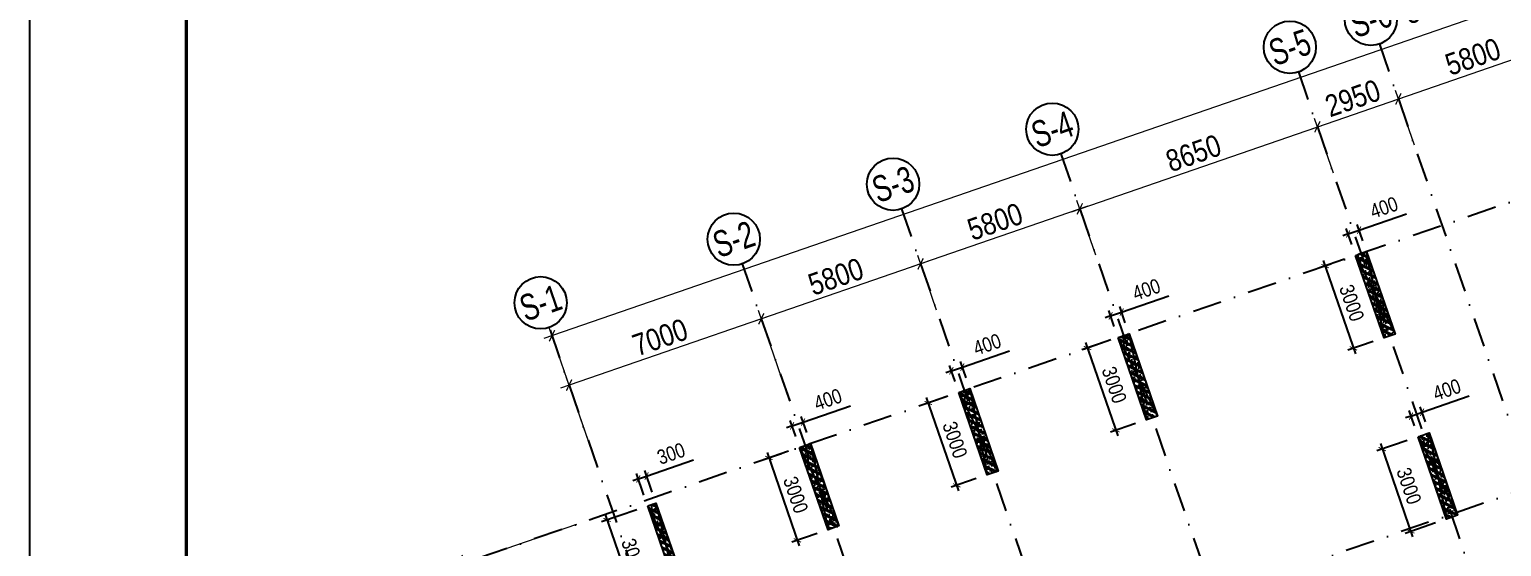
# Model space of a CAD drawing. Header units: millimetres. Extents: x 13965 to 1327256, y -72704 to 46237.
# Drawn here: x 419418 to 470093, y 1318 to 19124 of the extents above; entities that cross this region are included whole.
import ezdxf
from ezdxf.enums import TextEntityAlignment as Align

# ---------------------------------------------------------------- set-up
doc = ezdxf.new("R2010")
doc.units = ezdxf.units.MM
doc.header["$MEASUREMENT"] = 0
doc.linetypes.add('DASHDOT', pattern=[1, 0.5, -0.25, 0, -0.25])
for name, color, linetype in [('ccu11-Dim', 8, 'Continuous'), ('KC2-DIM', 251, 'Continuous'), ('KT-Luoi truc South Tower', 8, 'DASHDOT'), ('ST_MBDV Cot vach 220805$0$AUDIT_I_220805193045-1', 50, 'Continuous'), ('Xref_ST_MBDV Cot vach 30.7.2022|Xref_ST_MBDV Cot vach 30.7.2022|Xref_ST_MBDV Cot vach 30.7.2022|Xref_ST_MBDV Cot vach 30.7.2022|KC-Betong', 6, 'Continuous')]:
    doc.layers.add(name, color=color, linetype=linetype)
doc.layers.add('KT-Kich thuoc', color=159, linetype='Continuous', lineweight=18)
doc.layers.add('KT-Net thay', color=7, linetype='Continuous', lineweight=15)
doc.styles.add('Arial Narrow', font='ARIALN.TTF')
doc.styles.add('ST_MBDV Cot vach 220805$0$HBA-Text', font='GOTHIC.TTF')
doc.dimstyles.new('ccu12-200', dxfattribs={"dimscale": 200, "dimtxt": 2.5, "dimasz": 1, "dimexe": 1, "dimexo": 2, "dimgap": 1, "dimtad": 1, "dimdec": 0, "dimdsep": 46, "dimtxsty": 'Arial Narrow', "dimblk": 'ARCHTICK', "dimcen": -1, "dimdle": 1, "dimclrd": 256, "dimclre": 256, "dimclrt": 3, "dimadec": 0, "dimazin": 2, "dimtfac": 0.1, "dimtdec": 0, "dimtmove": 0, "dimatfit": 1, "dimldrblk": 'ARCHTICK', "dimfxl": 1, "dimtvp": 0.833333, "dimtolj": 1, "dimtzin": 12, "dimarcsym": 0})
doc.dimstyles.new('CCU_1-300', dxfattribs={"dimscale": 300, "dimtxt": 2.5, "dimasz": 1, "dimexe": 1, "dimexo": 2, "dimgap": 0.5, "dimtad": 1, "dimdec": 0, "dimdsep": 46, "dimtxsty": 'Arial Narrow', "dimblk": 'ARCHTICK', "dimcen": -1, "dimdle": 1, "dimclrd": 256, "dimclre": 256, "dimclrt": 3, "dimadec": 0, "dimazin": 2, "dimtfac": 0.1, "dimtdec": 0, "dimtix": 1, "dimtmove": 2, "dimatfit": 1, "dimfxl": 1, "dimtvp": 0.833333, "dimtolj": 1, "dimtzin": 12, "dimarcsym": 0})

# ---------------------------------------------------------------- blocks, each defined once
blk = doc.blocks.new('_ArchTick')
at = {"color": 0, "const_width": 0.15}
blk.add_lwpolyline([(-0.5, -0.5), (0.5, 0.5)], dxfattribs=at)
blk = doc.blocks.new('*D1042')
at = {"layer": 'Defpoints', "color": 0, "transparency": 16777216}
for p in [(-107244, 41911, 0), (-103322, 33214, 0), (-108556, 31407)]:
    blk.add_point(p, dxfattribs=at)
at = {"layer": 'KT-Kich thuoc', "lineweight": -2, "transparency": 16777216}
for p, q in [((-107811, 41715), (-111940, 40289)), ((-111755, 40671), (-108459, 31124)), ((-103889, 33019), (-108840, 31309))]:
    blk.add_line(p, q, dxfattribs=at)
at = {"layer": 'KT-Kich thuoc', "lineweight": -2, "transparency": 16777216, "xscale": 300, "yscale": 300, "zscale": 300}
for p, rotation in [((-111657, 40387), 109.0471379637702), ((-108556, 31407), 289.0471379637702)]:
    blk.add_blockref('_ArchTick', p, dxfattribs=dict(at, rotation=rotation))
at = {"layer": 'KT-Kich thuoc', "color": 3, "transparency": 16777216, "insert": (-109603, 36071), "char_height": 750, "attachment_point": 5, "rotation": 289.0471, "style": 'Arial Narrow'}
blk.add_mtext('\\A1;9500', dxfattribs=at)
blk = doc.blocks.new('ST_MBDV Cot vach 220805$0$GRID-SYM-flat-103')
at = {"layer": 'ST_MBDV Cot vach 220805$0$AUDIT_I_220805193045-1'}
blk.add_circle((0, 0, 0), 900, dxfattribs=at)
at = {"layer": 'ST_MBDV Cot vach 220805$0$AUDIT_I_220805193045-1', "style": 'ST_MBDV Cot vach 220805$0$HBA-Text'}
blk.add_attdef('GRID', text='', height=900, rotation=19.0471, dxfattribs=at).set_placement((0, 0, 0), align=Align.MIDDLE_CENTER)
blk = doc.blocks.new('*D1056')
at = {"layer": 'Defpoints', "color": 0, "transparency": 16777216}
for p in [(-52359, 62652), (-108654, 48212), (-107112, 43748, 0)]:
    blk.add_point(p, dxfattribs=at)
at = {"layer": 'KT-Kich thuoc', "lineweight": -2, "transparency": 16777216}
for p, q in [((-52555, 63219), (-53998, 67400)), ((-53617, 67214), (-108937, 48114)), ((-107308, 44315), (-108751, 48496))]:
    blk.add_line(p, q, dxfattribs=at)
at = {"layer": 'KT-Kich thuoc', "lineweight": -2, "transparency": 16777216, "xscale": 300, "yscale": 300, "zscale": 300}
for p, rotation in [((-53900, 67116), 19.04771637789532), ((-108654, 48212), 199.0477163778953)]:
    blk.add_blockref('_ArchTick', p, dxfattribs=dict(at, rotation=rotation))
at = {"layer": 'KT-Kich thuoc', "color": 3, "transparency": 16777216, "insert": (-78140, 59662), "char_height": 750, "attachment_point": 5, "rotation": 19.0477, "style": 'Arial Narrow'}
blk.add_mtext('\\A1;57925', dxfattribs=at)
blk = doc.blocks.new('*D1057')
at = {"layer": 'Defpoints', "color": 0, "transparency": 16777216}
for p in [(-101450, 48795), (-100280, 45407), (-106897, 43123)]:
    blk.add_point(p, dxfattribs=at)
at = {"layer": 'KT-Kich thuoc', "lineweight": -2, "transparency": 16777216}
for p, q in [((-108350, 46413), (-101166, 48893)), ((-100476, 45974), (-101548, 49079)), ((-107092, 43690), (-108164, 46794))]:
    blk.add_line(p, q, dxfattribs=at)
for p, xscale, yscale, zscale, rotation in [((-101450, 48795), 300, 300, 300, 19.04713796427213), ((-108066, 46511), 300.0000000000001, 300.0000000000001, 300.0000000000001, 199.0471379642721)]:
    blk.add_blockref('_ArchTick', p, dxfattribs=dict(at, xscale=xscale, yscale=yscale, zscale=zscale, rotation=rotation))
at = {"layer": 'KT-Kich thuoc', "color": 3, "transparency": 16777216, "insert": (-104932, 48157), "char_height": 750, "attachment_point": 5, "rotation": 19.0471, "style": 'Arial Narrow'}
blk.add_mtext('\\A1;7000', dxfattribs=at)
blk = doc.blocks.new('*D1058')
at = {"layer": 'Defpoints', "color": 0, "transparency": 16777216}
for p in [(-95967, 50688), (-95220, 48523), (-100280, 45407)]:
    blk.add_point(p, dxfattribs=at)
at = {"layer": 'KT-Kich thuoc', "lineweight": -2, "transparency": 16777216}
for p, q in [((-101733, 48697), (-95684, 50786)), ((-95415, 49090), (-96065, 50972)), ((-100476, 45974), (-101548, 49079))]:
    blk.add_line(p, q, dxfattribs=at)
for p, xscale, yscale, zscale, rotation in [((-95967, 50688), 300, 300, 300, 19.04713796427213), ((-101450, 48795), 300.0000000000001, 300.0000000000001, 300.0000000000001, 199.0471379642721)]:
    blk.add_blockref('_ArchTick', p, dxfattribs=dict(at, xscale=xscale, yscale=yscale, zscale=zscale, rotation=rotation))
at = {"layer": 'KT-Kich thuoc', "color": 3, "transparency": 16777216, "insert": (-98882, 50245), "char_height": 750, "attachment_point": 5, "rotation": 19.0471, "style": 'Arial Narrow'}
blk.add_mtext('\\A1;5800', dxfattribs=at)
blk = doc.blocks.new('*D1059')
at = {"layer": 'Defpoints', "color": 0, "transparency": 16777216}
for p in [(-90485, 52581), (-89737, 50415), (-95220, 48523)]:
    blk.add_point(p, dxfattribs=at)
at = {"layer": 'KT-Kich thuoc', "lineweight": -2, "transparency": 16777216}
for p, q in [((-89933, 50983), (-90583, 52864)), ((-96251, 50590), (-90201, 52679)), ((-95415, 49090), (-96065, 50972))]:
    blk.add_line(p, q, dxfattribs=at)
for p, xscale, yscale, zscale, rotation in [((-90485, 52581), 300, 300, 300, 19.04713796427213), ((-95967, 50688), 300.0000000000001, 300.0000000000001, 300.0000000000001, 199.0471379642721)]:
    blk.add_blockref('_ArchTick', p, dxfattribs=dict(at, xscale=xscale, yscale=yscale, zscale=zscale, rotation=rotation))
at = {"layer": 'KT-Kich thuoc', "color": 3, "transparency": 16777216, "insert": (-93400, 52138), "char_height": 750, "attachment_point": 5, "rotation": 19.0471, "style": 'Arial Narrow'}
blk.add_mtext('\\A1;5800', dxfattribs=at)
blk = doc.blocks.new('*D1060')
at = {"layer": 'Defpoints', "color": 0, "transparency": 16777216}
for p in [(-82308, 55404), (-81561, 53238), (-89737, 50415)]:
    blk.add_point(p, dxfattribs=at)
at = {"layer": 'KT-Kich thuoc', "lineweight": -2, "transparency": 16777216}
for p, q in [((-90768, 52483), (-82025, 55502)), ((-81757, 53805), (-82406, 55687)), ((-89933, 50983), (-90583, 52864))]:
    blk.add_line(p, q, dxfattribs=at)
for p, xscale, yscale, zscale, rotation in [((-82308, 55404), 300, 300, 300, 19.04713796427213), ((-90485, 52581), 300.0000000000001, 300.0000000000001, 300.0000000000001, 199.0471379642721)]:
    blk.add_blockref('_ArchTick', p, dxfattribs=dict(at, xscale=xscale, yscale=yscale, zscale=zscale, rotation=rotation))
at = {"layer": 'KT-Kich thuoc', "color": 3, "transparency": 16777216, "insert": (-86570, 54496), "char_height": 750, "attachment_point": 5, "rotation": 19.0471, "style": 'Arial Narrow'}
blk.add_mtext('\\A1;8650', dxfattribs=at)
blk = doc.blocks.new('*D1061')
at = {"layer": 'Defpoints', "color": 0, "transparency": 16777216}
for p in [(-79520, 56366), (-78772, 54201), (-81561, 53238)]:
    blk.add_point(p, dxfattribs=at)
at = {"layer": 'KT-Kich thuoc', "lineweight": -2, "transparency": 16777216}
for p, q in [((-82592, 55306), (-79236, 56464)), ((-78968, 54768), (-79618, 56650)), ((-81757, 53805), (-82406, 55687))]:
    blk.add_line(p, q, dxfattribs=at)
for p, xscale, yscale, zscale, rotation in [((-79520, 56366), 300, 300, 300, 19.04713796427213), ((-82308, 55404), 300.0000000000001, 300.0000000000001, 300.0000000000001, 199.0471379642721)]:
    blk.add_blockref('_ArchTick', p, dxfattribs=dict(at, xscale=xscale, yscale=yscale, zscale=zscale, rotation=rotation))
at = {"layer": 'KT-Kich thuoc', "color": 3, "transparency": 16777216, "insert": (-81088, 56389), "char_height": 750, "attachment_point": 5, "rotation": 19.0471, "style": 'Arial Narrow'}
blk.add_mtext('\\A1;2950', dxfattribs=at)
blk = doc.blocks.new('*D1062')
at = {"layer": 'Defpoints', "color": 0, "transparency": 16777216}
for p in [(-74037, 58259), (-73290, 56094), (-78772, 54201)]:
    blk.add_point(p, dxfattribs=at)
at = {"layer": 'KT-Kich thuoc', "lineweight": -2, "transparency": 16777216}
for p, q in [((-79803, 56269), (-73754, 58357)), ((-73486, 56661), (-74135, 58543)), ((-78968, 54768), (-79618, 56650))]:
    blk.add_line(p, q, dxfattribs=at)
for p, xscale, yscale, zscale, rotation in [((-74037, 58259), 300, 300, 300, 19.04713796427213), ((-79520, 56366), 300.0000000000001, 300.0000000000001, 300.0000000000001, 199.0471379642721)]:
    blk.add_blockref('_ArchTick', p, dxfattribs=dict(at, xscale=xscale, yscale=yscale, zscale=zscale, rotation=rotation))
at = {"layer": 'KT-Kich thuoc', "color": 3, "transparency": 16777216, "insert": (-76953, 57817), "char_height": 750, "attachment_point": 5, "rotation": 19.0471, "style": 'Arial Narrow'}
blk.add_mtext('\\A1;5800', dxfattribs=at)
blk = doc.blocks.new('Khung ten_A1', base_point=(-3406704, 253379))
at = {"layer": 'Defpoints', "color": 1}
blk.add_lwpolyline([(84100, 0), (84100, 59471), (0, 59471), (0, 0)], close=True, dxfattribs=at)
at = {"layer": 'KT-Net thay', "const_width": 60}
blk.add_lwpolyline([(2700, 1071), (83100, 1071), (83100, 58471), (2700, 58471)], close=True, dxfattribs=at)
blk = doc.blocks.new('*D376')
at = {"layer": 'Defpoints', "color": 0, "transparency": 16777216}
for p in [(440661, 3745), (440700, 2715, 0), (440983, 2813, 0)]:
    blk.add_point(p, dxfattribs=at)
at = {"layer": 'KC2-DIM', "lineweight": -2, "transparency": 16777216}
for p, q in [((440661, 3745), (442272, 4302)), ((440378, 3647), (440189, 3582)), ((440569, 3093), (440312, 3836)), ((440378, 3647), (440661, 3745)), ((440853, 3191), (440596, 3934))]:
    blk.add_line(p, q, dxfattribs=at)
at = {"layer": 'KC2-DIM', "lineweight": -2, "transparency": 16777216, "xscale": 200, "yscale": 200, "zscale": 200}
for p, rotation in [((440378, 3647), 19.04713795400126), ((440661, 3745), 199.0471379540013)]:
    blk.add_blockref('_ArchTick', p, dxfattribs=dict(at, rotation=rotation))
at = {"layer": 'KC2-DIM', "color": 3, "transparency": 16777216, "insert": (441507, 4519), "char_height": 500, "attachment_point": 5, "rotation": 19.0471, "style": 'Arial Narrow'}
blk.add_mtext('\\A1;300', dxfattribs=at)
blk = doc.blocks.new('*D377')
at = {"layer": 'Defpoints', "color": 0, "transparency": 16777216}
for p in [(440700, 2715, 0), (441679, -121, 0), (440281, -603)]:
    blk.add_point(p, dxfattribs=at)
at = {"layer": 'KC2-DIM', "lineweight": -2, "transparency": 16777216}
for p, q in [((440321, 2585), (439113, 2168)), ((439237, 2422), (440347, -792)), ((441300, -251), (440092, -668))]:
    blk.add_line(p, q, dxfattribs=at)
at = {"layer": 'KC2-DIM', "lineweight": -2, "transparency": 16777216, "xscale": 200, "yscale": 200, "zscale": 200}
for p, rotation in [((439302, 2233), 109.0471379540024), ((440281, -603), 289.0471379540024)]:
    blk.add_blockref('_ArchTick', p, dxfattribs=dict(at, rotation=rotation))
at = {"layer": 'KC2-DIM', "color": 3, "transparency": 16777216, "insert": (440222, 964), "char_height": 500, "attachment_point": 5, "rotation": 289.0471, "style": 'Arial Narrow'}
blk.add_mtext('\\A1;3000', dxfattribs=at)
blk = doc.blocks.new('*D384')
at = {"layer": 'Defpoints', "color": 0, "transparency": 16777216}
for p in [(445928, 4732, 0), (445853, 1532), (446907, 1896, 0)]:
    blk.add_point(p, dxfattribs=at)
at = {"layer": 'KC2-DIM', "lineweight": -2, "transparency": 16777216}
for p, q in [((445550, 4601), (444685, 4303)), ((444809, 4557), (445918, 1343)), ((446529, 1766), (445664, 1467))]:
    blk.add_line(p, q, dxfattribs=at)
at = {"layer": 'KC2-DIM', "lineweight": -2, "transparency": 16777216, "xscale": 200, "yscale": 200, "zscale": 200}
for p, rotation in [((444874, 4368), 109.0471379540023), ((445853, 1532), 289.0471379540024)]:
    blk.add_blockref('_ArchTick', p, dxfattribs=dict(at, rotation=rotation))
at = {"layer": 'KC2-DIM', "color": 3, "transparency": 16777216, "insert": (445794, 3099), "char_height": 500, "attachment_point": 5, "rotation": 289.0471, "style": 'Arial Narrow'}
blk.add_mtext('\\A1;3000', dxfattribs=at)
blk = doc.blocks.new('*D385')
at = {"layer": 'Defpoints', "color": 0, "transparency": 16777216}
for p in [(446050, 5606), (445928, 4732, 0), (446306, 4863, 0)]:
    blk.add_point(p, dxfattribs=at)
at = {"layer": 'KC2-DIM', "lineweight": -2, "transparency": 16777216}
for p, q in [((446050, 5606), (447676, 6167)), ((445798, 5110), (445606, 5664)), ((445672, 5475), (446050, 5606)), ((446176, 5241), (445984, 5795)), ((445672, 5475), (445482, 5410))]:
    blk.add_line(p, q, dxfattribs=at)
at = {"layer": 'KC2-DIM', "lineweight": -2, "transparency": 16777216, "xscale": 200, "yscale": 200, "zscale": 200}
for p, rotation in [((445672, 5475), 19.04720126997724), ((446050, 5606), 199.0472012699773)]:
    blk.add_blockref('_ArchTick', p, dxfattribs=dict(at, rotation=rotation))
at = {"layer": 'KC2-DIM', "color": 3, "transparency": 16777216, "insert": (446903, 6382), "char_height": 500, "attachment_point": 5, "rotation": 19.0472, "style": 'Arial Narrow'}
blk.add_mtext('\\A1;400', dxfattribs=at)
blk = doc.blocks.new('*D386')
at = {"layer": 'Defpoints', "color": 0, "transparency": 16777216}
for p in [(451411, 6625, 0), (452390, 3789, 0), (451336, 3425)]:
    blk.add_point(p, dxfattribs=at)
at = {"layer": 'KC2-DIM', "lineweight": -2, "transparency": 16777216}
for p, q in [((451032, 6494), (450168, 6196)), ((450291, 6450), (451401, 3236)), ((452011, 3658), (451147, 3360))]:
    blk.add_line(p, q, dxfattribs=at)
at = {"layer": 'KC2-DIM', "lineweight": -2, "transparency": 16777216, "xscale": 200, "yscale": 200, "zscale": 200}
for p, rotation in [((450357, 6261), 109.0471379540013), ((451336, 3425), 289.0471379540013)]:
    blk.add_blockref('_ArchTick', p, dxfattribs=dict(at, rotation=rotation))
at = {"layer": 'KC2-DIM', "color": 3, "transparency": 16777216, "insert": (451276, 4992), "char_height": 500, "attachment_point": 5, "rotation": 289.0471, "style": 'Arial Narrow'}
blk.add_mtext('\\A1;3000', dxfattribs=at)
blk = doc.blocks.new('*D387')
at = {"layer": 'Defpoints', "color": 0, "transparency": 16777216}
for p in [(451532, 7498), (451411, 6625, 0), (451789, 6755, 0)]:
    blk.add_point(p, dxfattribs=at)
at = {"layer": 'KC2-DIM', "lineweight": -2, "transparency": 16777216}
for p, q in [((451658, 7133), (451467, 7687)), ((451532, 7498), (453159, 8060)), ((451154, 7368), (450965, 7303)), ((451280, 7003), (451089, 7557)), ((451154, 7368), (451532, 7498))]:
    blk.add_line(p, q, dxfattribs=at)
at = {"layer": 'KC2-DIM', "lineweight": -2, "transparency": 16777216, "xscale": 200, "yscale": 200, "zscale": 200}
for p, rotation in [((451532, 7498), 199.0472012699773), ((451154, 7368), 19.04720126997724)]:
    blk.add_blockref('_ArchTick', p, dxfattribs=dict(at, rotation=rotation))
at = {"layer": 'KC2-DIM', "color": 3, "transparency": 16777216, "insert": (452386, 8275), "char_height": 500, "attachment_point": 5, "rotation": 19.0472, "style": 'Arial Narrow'}
blk.add_mtext('\\A1;400', dxfattribs=at)
blk = doc.blocks.new('*D388')
at = {"layer": 'Defpoints', "color": 0, "transparency": 16777216}
for p in [(456893, 8518, 0), (457872, 5682, 0), (456818, 5318)]:
    blk.add_point(p, dxfattribs=at)
at = {"layer": 'KC2-DIM', "lineweight": -2, "transparency": 16777216}
for p, q in [((456515, 8387), (455650, 8088)), ((455774, 8343), (456883, 5129)), ((457494, 5551), (456629, 5253))]:
    blk.add_line(p, q, dxfattribs=at)
at = {"layer": 'KC2-DIM', "lineweight": -2, "transparency": 16777216, "xscale": 200, "yscale": 200, "zscale": 200}
for p, rotation in [((455839, 8154), 109.0471379540024), ((456818, 5318), 289.0471379540024)]:
    blk.add_blockref('_ArchTick', p, dxfattribs=dict(at, rotation=rotation))
at = {"layer": 'KC2-DIM', "color": 3, "transparency": 16777216, "insert": (456759, 6884), "char_height": 500, "attachment_point": 5, "rotation": 289.0471, "style": 'Arial Narrow'}
blk.add_mtext('\\A1;3000', dxfattribs=at)
blk = doc.blocks.new('*D389')
at = {"layer": 'Defpoints', "color": 0, "transparency": 16777216}
for p in [(457015, 9391), (457271, 8648, 0), (456893, 8518, 0)]:
    blk.add_point(p, dxfattribs=at)
at = {"layer": 'KC2-DIM', "lineweight": -2, "transparency": 16777216}
for p, q in [((457015, 9391), (458641, 9953)), ((456636, 9261), (456447, 9195)), ((456762, 8896), (456571, 9450)), ((456636, 9261), (457015, 9391)), ((457141, 9026), (456949, 9580))]:
    blk.add_line(p, q, dxfattribs=at)
at = {"layer": 'KC2-DIM', "lineweight": -2, "transparency": 16777216, "xscale": 200, "yscale": 200, "zscale": 200}
for p, rotation in [((456636, 9261), 19.04720126997405), ((457015, 9391), 199.047201269974)]:
    blk.add_blockref('_ArchTick', p, dxfattribs=dict(at, rotation=rotation))
at = {"layer": 'KC2-DIM', "color": 3, "transparency": 16777216, "insert": (457868, 10168), "char_height": 500, "attachment_point": 5, "rotation": 19.0472, "style": 'Arial Narrow'}
blk.add_mtext('\\A1;400', dxfattribs=at)
blk = doc.blocks.new('*D390')
at = {"layer": 'Defpoints', "color": 0, "transparency": 16777216}
for p in [(465069, 11340, 0), (464994, 8141), (466048, 8505, 0)]:
    blk.add_point(p, dxfattribs=at)
at = {"layer": 'KC2-DIM', "lineweight": -2, "transparency": 16777216}
for p, q in [((464691, 11210), (463826, 10911)), ((463950, 11166), (465060, 7952)), ((465670, 8374), (464805, 8076))]:
    blk.add_line(p, q, dxfattribs=at)
at = {"layer": 'KC2-DIM', "lineweight": -2, "transparency": 16777216, "xscale": 200, "yscale": 200, "zscale": 200}
for p, rotation in [((464015, 10977), 109.0471379540024), ((464994, 8141), 289.0471379540024)]:
    blk.add_blockref('_ArchTick', p, dxfattribs=dict(at, rotation=rotation))
at = {"layer": 'KC2-DIM', "color": 3, "transparency": 16777216, "insert": (464935, 9707), "char_height": 500, "attachment_point": 5, "rotation": 289.0471, "style": 'Arial Narrow'}
blk.add_mtext('\\A1;3000', dxfattribs=at)
blk = doc.blocks.new('*D391')
at = {"layer": 'Defpoints', "color": 0, "transparency": 16777216}
for p in [(465191, 12214), (465069, 11340, 0), (465447, 11471, 0)]:
    blk.add_point(p, dxfattribs=at)
at = {"layer": 'KC2-DIM', "lineweight": -2, "transparency": 16777216}
for p, q in [((465191, 12214), (466818, 12776)), ((464939, 11719), (464748, 12273)), ((464813, 12084), (465191, 12214)), ((465317, 11849), (465126, 12403)), ((464813, 12084), (464624, 12018))]:
    blk.add_line(p, q, dxfattribs=at)
at = {"layer": 'KC2-DIM', "lineweight": -2, "transparency": 16777216, "xscale": 200, "yscale": 200, "zscale": 200}
for p, rotation in [((464813, 12084), 19.04720126997405), ((465191, 12214), 199.047201269974)]:
    blk.add_blockref('_ArchTick', p, dxfattribs=dict(at, rotation=rotation))
at = {"layer": 'KC2-DIM', "color": 3, "transparency": 16777216, "insert": (466045, 12991), "char_height": 500, "attachment_point": 5, "rotation": 19.0472, "style": 'Arial Narrow'}
blk.add_mtext('\\A1;400', dxfattribs=at)
blk = doc.blocks.new('*D406')
at = {"layer": 'Defpoints', "color": 0, "transparency": 16777216}
for p in [(467223, 5102, 0), (468202, 2266, 0), (466964, 1839)]:
    blk.add_point(p, dxfattribs=at)
at = {"layer": 'KC2-DIM', "lineweight": -2, "transparency": 16777216}
for p, q in [((466845, 4971), (465796, 4609)), ((465920, 4863), (467030, 1650)), ((467824, 2136), (466775, 1773))]:
    blk.add_line(p, q, dxfattribs=at)
at = {"layer": 'KC2-DIM', "lineweight": -2, "transparency": 16777216, "xscale": 200, "yscale": 200, "zscale": 200}
for p, rotation in [((465985, 4674), 109.0471379540023), ((466964, 1839), 289.0471379540024)]:
    blk.add_blockref('_ArchTick', p, dxfattribs=dict(at, rotation=rotation))
at = {"layer": 'KC2-DIM', "color": 3, "transparency": 16777216, "insert": (466905, 3405), "char_height": 500, "attachment_point": 5, "rotation": 289.0471, "style": 'Arial Narrow'}
blk.add_mtext('\\A1;3000', dxfattribs=at)
blk = doc.blocks.new('*D407')
at = {"layer": 'Defpoints', "color": 0, "transparency": 16777216}
for p in [(467357, 5941), (467223, 5102, 0), (467601, 5232, 0)]:
    blk.add_point(p, dxfattribs=at)
at = {"layer": 'KC2-DIM', "lineweight": -2, "transparency": 16777216}
for p, q in [((467471, 5610), (467291, 6130)), ((467357, 5941), (468983, 6503)), ((466979, 5811), (466789, 5745)), ((467093, 5480), (466913, 6000)), ((466979, 5811), (467357, 5941))]:
    blk.add_line(p, q, dxfattribs=at)
at = {"layer": 'KC2-DIM', "lineweight": -2, "transparency": 16777216, "xscale": 200, "yscale": 200, "zscale": 200}
for p, rotation in [((467357, 5941), 199.0471379540013), ((466979, 5811), 19.04713795400126)]:
    blk.add_blockref('_ArchTick', p, dxfattribs=dict(at, rotation=rotation))
at = {"layer": 'KC2-DIM', "color": 3, "transparency": 16777216, "insert": (468210, 6718), "char_height": 500, "attachment_point": 5, "rotation": 19.0471, "style": 'Arial Narrow'}
blk.add_mtext('\\A1;400', dxfattribs=at)
blk = doc.blocks.new('*U38')
h = blk.add_hatch()
h.set_pattern_fill('VATLIEU04', color=250, scale=40, style=0, pattern_type=2)
h.set_pattern_definition([(50, (-550, 3050), (286.904, -25.101), [30, -330]), (355, (-550, 3050), (-55.5, 300.877), [24, -264]), (100.451, (-526.1, 3047.9), (231.404, 275.776), [25.496, -280.457]), (46.184, (-550, 3130), (426.896, -66.208), [45, -495]), (96.636, (-514.43, 3124.5), (373.865, 389.647), [38.244, -420.685]), (351.184, (-550, 3130), (373.865, 389.65), [36, -396]), (21, (-510, 3110), (238.763, -161.048), [30, -330]), (326, (-510, 3110), (97.326, 290.06), [24, -264]), (71.451, (-490.1, 3096.58), (336.09, 129.012), [25.496, -280.457]), (37.5, (-550, 3050), (4.864, 133.1575), [0, -260.8, 0, -268, 0, -265]), (7.5, (-550, 3050), (105.228, 157.7647), [0, -152.8, 0, -254.8, 0, -101]), (327.5, (-639.2, 3050), (213.529, -9.022), [0, -100, 0, -312, 0, -414]), (317.5, (-679.2, 3050), (233.274, 40.042), [0, -130, 0, -207.2, 0, -294]), (45, (-550, 3050), (-120.208, 120.208), []), (45, (-550, 3099), (-120.208, 120.208), [])])
h.paths.add_polyline_path([(-475, -475), (-75, -475), (-75, 2525), (-475, 2525)])
at = {"color": 6, "ltscale": 0.25}
blk.add_lwpolyline([(-475, -475), (-75, -475), (-75, 2525), (-475, 2525)], close=True, dxfattribs=at)
at = {"layer": 'Defpoints', "linetype": 'ByBlock', "ltscale": 30}
for p, q in [((-75, -475), (-475, 2525)), ((-475, -475), (-75, 2525))]:
    blk.add_line(p, q, dxfattribs=at)
blk = doc.blocks.new('*U47')
h = blk.add_hatch()
h.set_pattern_fill('VATLIEU04', color=250, scale=40, style=0, pattern_type=2)
h.set_pattern_definition([(50, (-650, 3050), (286.904, -25.101), [30, -330]), (355, (-650, 3050), (-55.5, 300.877), [24, -264]), (100.451, (-626.1, 3047.9), (231.404, 275.776), [25.496, -280.457]), (46.184, (-650, 3130), (426.896, -66.208), [45, -495]), (96.636, (-614.43, 3124.5), (373.865, 389.647), [38.244, -420.685]), (351.184, (-650, 3130), (373.865, 389.65), [36, -396]), (21, (-610, 3110), (238.763, -161.048), [30, -330]), (326, (-610, 3110), (97.326, 290.06), [24, -264]), (71.451, (-590.1, 3096.58), (336.09, 129.012), [25.496, -280.457]), (37.5, (-650, 3050), (4.864, 133.1575), [0, -260.8, 0, -268, 0, -265]), (7.5, (-650, 3050), (105.228, 157.7647), [0, -152.8, 0, -254.8, 0, -101]), (327.5, (-739.2, 3050), (213.529, -9.022), [0, -100, 0, -312, 0, -414]), (317.5, (-779.2, 3050), (233.274, 40.042), [0, -130, 0, -207.2, 0, -294]), (45, (-650, 3050), (-120.208, 120.208), []), (45, (-650, 3099), (-120.208, 120.208), [])])
h.paths.add_polyline_path([(-475, -475), (-175, -475), (-175, 2525), (-475, 2525)])
at = {"color": 6, "ltscale": 0.25}
blk.add_lwpolyline([(-475, -475), (-175, -475), (-175, 2525), (-475, 2525)], close=True, dxfattribs=at)
at = {"layer": 'Defpoints', "linetype": 'ByBlock', "ltscale": 30}
for p, q in [((-175, -475), (-475, 2525)), ((-475, -475), (-175, 2525))]:
    blk.add_line(p, q, dxfattribs=at)
blk = doc.blocks.new('MBCV-T22')
at = {"layer": 'Xref_ST_MBDV Cot vach 30.7.2022|Xref_ST_MBDV Cot vach 30.7.2022|Xref_ST_MBDV Cot vach 30.7.2022|Xref_ST_MBDV Cot vach 30.7.2022|KC-Betong', "linetype": 'ByBlock', "xscale": -1, "rotation": 199.0471379540016}
for name, p in [('*U38', (-74313, 24960, 0)), ('*U38', (-82490, 22138, 0)), ('*U38', (-87972, 20245, 0)), ('*U38', (-93455, 18352, 0)), ('*U38', (-72159, 18722, 0)), ('*U47', (-98683, 16335, 0))]:
    blk.add_blockref(name, p, dxfattribs=at)
blk = doc.blocks.new('Asix South Tower')
at = {"layer": 'KT-Luoi truc South Tower', "ltscale": 2000}
for p, q in [((-45928.1, 63080), (-113358.3, 39799.9)), ((-80172.4, 58256.6), (-62007.1, 5641.4)), ((-82960.9, 57293.9), (-64795.6, 4678.7)), ((-91137.3, 54471), (-72972, 1855.8)), ((-96619.8, 52578.2), (-78454.5, -37)), ((-102102.2, 50685.3), (-83937, -1929.8)), ((-108719, 48400.9), (-90553.7, -4214.3)), ((-67132.6, 45709), (-110541.5, 30722.1))]:
    blk.add_line(p, q, dxfattribs=at)
at = {"layer": 'KT-Kich thuoc'}
ref = blk.add_blockref('ST_MBDV Cot vach 220805$0$GRID-SYM-flat-103', (-80466.2, 59107.3), dxfattribs=at)
ref.add_attrib('GRID', 'S-6', dxfattribs={"layer": 'ST_MBDV Cot vach 220805$0$AUDIT_I_220805193045-1', "height": 900, "rotation": 19, "style": 'ST_MBDV Cot vach 220805$0$HBA-Text', "width": 0.75}).set_placement((-80466.2, 59107.3, 0), align=Align.MIDDLE_CENTER)
ref = blk.add_blockref('ST_MBDV Cot vach 220805$0$GRID-SYM-flat-103', (-83254.6, 58144.6), dxfattribs=at)
ref.add_attrib('GRID', 'S-5', dxfattribs={"layer": 'ST_MBDV Cot vach 220805$0$AUDIT_I_220805193045-1', "height": 900, "rotation": 19, "style": 'ST_MBDV Cot vach 220805$0$HBA-Text', "width": 0.75}).set_placement((-83254.6, 58144.6, 0), align=Align.MIDDLE_CENTER)
ref = blk.add_blockref('ST_MBDV Cot vach 220805$0$GRID-SYM-flat-103', (-91431.1, 55321.7), dxfattribs=at)
ref.add_attrib('GRID', 'S-4', dxfattribs={"layer": 'ST_MBDV Cot vach 220805$0$AUDIT_I_220805193045-1', "height": 900, "rotation": 19, "style": 'ST_MBDV Cot vach 220805$0$HBA-Text', "width": 0.75}).set_placement((-91431.1, 55321.7, 0), align=Align.MIDDLE_CENTER)
ref = blk.add_blockref('ST_MBDV Cot vach 220805$0$GRID-SYM-flat-103', (-96913.5, 53428.9), dxfattribs=at)
ref.add_attrib('GRID', 'S-3', dxfattribs={"layer": 'ST_MBDV Cot vach 220805$0$AUDIT_I_220805193045-1', "height": 900, "rotation": 19, "style": 'ST_MBDV Cot vach 220805$0$HBA-Text', "width": 0.75}).set_placement((-96913.5, 53428.9, 0), align=Align.MIDDLE_CENTER)
ref = blk.add_blockref('ST_MBDV Cot vach 220805$0$GRID-SYM-flat-103', (-102396, 51536.1), dxfattribs=at)
ref.add_attrib('GRID', 'S-2', dxfattribs={"layer": 'ST_MBDV Cot vach 220805$0$AUDIT_I_220805193045-1', "height": 900, "rotation": 19.04714, "style": 'ST_MBDV Cot vach 220805$0$HBA-Text', "width": 0.75}).set_placement((-102396, 51536.1, 0), align=Align.MIDDLE_CENTER)
ref = blk.add_blockref('ST_MBDV Cot vach 220805$0$GRID-SYM-flat-103', (-109045.2, 49346.2), dxfattribs=at)
ref.add_attrib('GRID', 'S-1', dxfattribs={"layer": 'ST_MBDV Cot vach 220805$0$AUDIT_I_220805193045-1', "height": 900, "rotation": 19, "style": 'ST_MBDV Cot vach 220805$0$HBA-Text', "width": 0.75}).set_placement((-109045.2, 49346.2, 0), align=Align.MIDDLE_CENTER)
dim = blk.add_linear_dim(base=(-108653.6, 48211.9), p1=(-52359, 62651.6), p2=(-107112.2, 43747.5, 0), angle=199.04772, dimstyle='CCU_1-300', dxfattribs=at)
dim.commit()
dim.dimension.update_dxf_attribs({"geometry": '*D1056', "text_midpoint": (-78139.5, 59662.1), "dimtype": 129})
for base, p1, p2, angle, picture, middle in [((-74037.4, 58259.3), (-78772.3, 54201), (-73289.8, 56093.8), 19.04714, '*D1062', (-76952.6, 57816.6)), ((-79519.9, 56366.5), (-81560.8, 53238.3), (-78772.3, 54201), 19.04714, '*D1061', (-81088, 56388.8)), ((-82308.4, 55403.7), (-89737.2, 50415.4), (-81560.8, 53238.3), 19.04714, '*D1060', (-86570.5, 54496)), ((-90484.8, 52580.8), (-95219.6, 48522.6), (-89737.2, 50415.4), 19.04714, '*D1059', (-93399.9, 52138.2)), ((-95967.2, 50688), (-100279.9, 45407), (-95219.6, 48522.6), 19.04714, '*D1058', (-98882.4, 50245.4)), ((-101449.7, 48795.2), (-106896.7, 43122.6), (-100279.9, 45407), 19.04714, '*D1057', (-104932, 48156.8)), ((-108556.5, 31407.3), (-107243.8, 41910.9, 0), (-103322.2, 33214.4, 0), 109.04714, '*D1042', (-109602.9, 36071.2))]:
    dim = blk.add_linear_dim(base=base, p1=p1, p2=p2, angle=angle, dimstyle='CCU_1-300', dxfattribs=at)
    dim.commit()
    dim.dimension.update_dxf_attribs({"geometry": picture, "text_midpoint": middle})

msp = doc.modelspace()

# ---------------------------------------------------------------- block references
msp.add_blockref('MBCV-T22', (539986.7, -13913.9))
at = {"layer": 'ccu11-Dim', "xscale": 2.000000000621877, "yscale": 2.000000000621877, "zscale": 2.000000000621877}
msp.add_blockref('Khung ten_A1', (-6393990.7, 434054.5), dxfattribs=at)
at = {"layer": 'KT-Kich thuoc'}
msp.add_blockref('Asix South Tower', (546059.8, -39634.4), dxfattribs=at)

# ---------------------------------------------------------------- dimensions: what is measured, and where the dimension line sits
at = {"layer": 'KC2-DIM'}
for p1, p2, distance, picture, middle in [((465069.4, 11340.5, 0), (465447.5, 11471, 0), 786.1, '*D391', (466044.7, 12990.5)), ((465069.4, 11340.5, 0), (466048.4, 8504.7, 0), -1115, '*D390', (464935.3, 9707.3)), ((456893, 8517.6, 0), (457271.1, 8648.1, 0), 786.1, '*D389', (457868.3, 10167.6)), ((451410.5, 6624.8, 0), (451788.6, 6755.3, 0), 786.1, '*D387', (452385.9, 8274.8)), ((456893, 8517.6, 0), (457872, 5681.8, 0), -1115, '*D388', (456758.9, 6884.4)), ((467223.3, 5101.8, 0), (467601.4, 5232.4, 0), 749.9, '*D407', (468210.4, 6717.7)), ((445928.1, 4732, 0), (446306.2, 4862.5, 0), 786.1, '*D385', (446903.4, 6382)), ((451410.5, 6624.8, 0), (452389.6, 3789, 0), -1115, '*D386', (451276.4, 4991.6)), ((467223.3, 5101.8, 0), (468202.3, 2266.1, 0), -1309.7, '*D406', (466905.2, 3405.1)), ((445928.1, 4732, 0), (446907.1, 1896.2, 0), -1115, '*D384', (445794, 3098.8))]:
    dim = msp.add_aligned_dim(p1=p1, p2=p2, distance=distance, dimstyle='ccu12-200', dxfattribs=at)
    dim.commit()
    dim.dimension.update_dxf_attribs({"geometry": picture, "text_midpoint": middle})
for p2, distance, picture, middle in [((440983.1, 2813.1, 0), 986.1, '*D376', (441507.3, 4519)), ((441678.6, -120.5, 0), -1478, '*D377', (440222.3, 963.6))]:
    dim = msp.add_aligned_dim(p1=(440699.5, 2715.2, 0), p2=p2, distance=distance, dimstyle='ccu12-200', override={"dimzin": 0}, dxfattribs=at)
    dim.commit()
    dim.dimension.update_dxf_attribs({"geometry": picture, "text_midpoint": middle})

doc.saveas('drawing.dxf')
